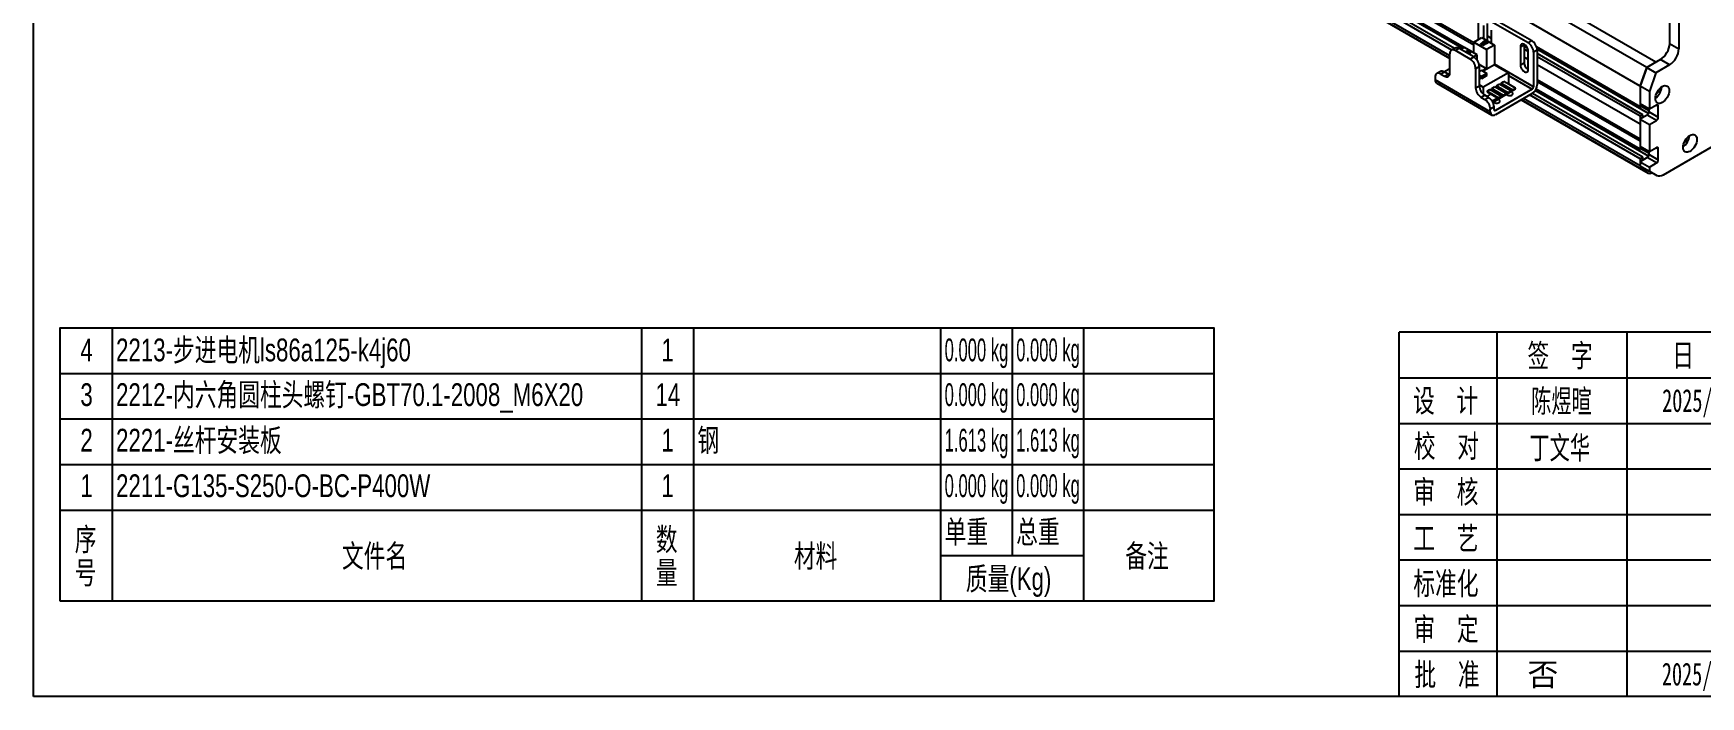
# Model space of a CAD drawing. Header units: millimetres. Extents: x 25 to 415, y 5 to 292.
# Drawn here: x 25 to 281.3, y 5 to 106.9 of the extents above; entities that cross this region are included whole.
import ezdxf
from ezdxf.enums import TextEntityAlignment as Align

# ---------------------------------------------------------------- set-up
doc = ezdxf.new("R2010")
doc.units = ezdxf.units.MM
for name, color, linetype in [('674', 7, 'Continuous'), ('Default', 7, 'Continuous'), ('DG100_DG135光电开关安', 7, 'Continuous'), ('G135底座250', 7, 'Continuous'), ('G135端盖', 7, 'Continuous'), ('图框', 7, 'Continuous')]:
    doc.layers.add(name, color=color, linetype=linetype)
doc.styles.add('MtXpl_', font='SimSun.ttf')
doc.styles.add('SEACAD_Arial', font='arial.ttf')

msp = doc.modelspace()

# ---------------------------------------------------------------- linework, layer by layer
at = {"color": 7, "linetype": 'Continuous'}
for p, q in [((37.1, 61.67), (37.1, 54.67)), ((118.48, 61.67), (118.48, 54.67)), ((126.48, 61.67), (126.48, 54.67)), ((164.48, 61.67), (164.48, 54.67)), ((175.48, 61.67), (175.48, 54.67)), ((186.48, 61.67), (186.48, 54.67)), ((29.1, 54.67), (206.48, 54.67)), ((37.1, 54.67), (37.1, 47.67)), ((118.48, 54.67), (118.48, 47.67)), ((126.48, 54.67), (126.48, 47.67)), ((164.48, 54.67), (164.48, 47.67)), ((175.48, 54.67), (175.48, 47.67)), ((186.48, 54.67), (186.48, 47.67)), ((29.1, 47.67), (206.48, 47.67)), ((37.1, 47.67), (37.1, 40.67)), ((118.48, 47.67), (118.48, 40.67)), ((126.48, 47.67), (126.48, 40.67)), ((164.48, 47.67), (164.48, 40.67)), ((175.48, 47.67), (175.48, 40.67)), ((186.48, 47.67), (186.48, 40.67)), ((29.1, 40.67), (206.48, 40.67)), ((37.1, 40.67), (37.1, 33.67)), ((118.48, 40.67), (118.48, 33.67)), ((126.48, 40.67), (126.48, 33.67)), ((164.48, 40.67), (164.48, 33.67)), ((175.48, 40.67), (175.48, 33.67)), ((186.48, 40.67), (186.48, 33.67)), ((29.1, 33.67), (206.48, 33.67)), ((37.1, 33.67), (37.1, 26.67)), ((118.48, 33.67), (118.48, 26.67)), ((126.48, 33.67), (126.48, 26.67)), ((164.48, 33.67), (164.48, 26.67)), ((175.48, 33.67), (175.48, 26.67)), ((186.48, 33.67), (186.48, 26.67)), ((37.1, 26.67), (37.1, 19.67)), ((118.48, 26.67), (118.48, 19.67)), ((126.48, 26.67), (126.48, 19.67)), ((164.48, 26.67), (175.48, 26.67)), ((164.48, 26.67), (164.48, 19.67)), ((175.48, 26.67), (186.48, 26.67)), ((186.48, 26.67), (186.48, 19.67))]:
    msp.add_line(p, q, dxfattribs=at)
msp.add_lwpolyline([(29.1, 19.67), (29.1, 61.67), (206.48, 61.67), (206.48, 19.67), (29.1, 19.67)], dxfattribs=at)
at = {"layer": '674', "color": 7, "linetype": 'Continuous'}
for p, q in [((246.46, 105.58), (247.68, 106.28)), ((246.46, 103.94), (246.46, 105.58)), ((246.46, 105.58), (248.43, 104.44)), ((247.56, 105.34), (248.13, 105.67)), ((247.56, 105.25), (247.56, 105.34)), ((247.85, 105.17), (247.56, 105.34)), ((247.85, 105.08), (247.56, 105.25)), ((247.68, 106.28), (249.64, 105.14)), ((248.42, 105.5), (247.85, 105.17)), ((248.42, 105.4), (247.85, 105.08)), ((247.85, 105.08), (247.85, 105.17)), ((247.98, 105.65), (247.98, 105.75)), ((247.98, 105.75), (248.54, 105.74)), ((248.13, 105.67), (247.98, 105.75)), ((248.04, 105.62), (247.98, 105.65)), ((248.42, 105.4), (248.42, 105.5)), ((248.56, 105.42), (248.42, 105.5)), ((248.56, 105.32), (248.42, 105.4)), ((249.64, 105.14), (248.43, 104.44)), ((248.54, 105.74), (248.56, 105.42)), ((248.56, 105.32), (248.56, 105.42)), ((249.64, 105.14), (249.64, 102.11)), ((245.05, 104.76), (244.49, 104.44)), ((247.01, 103.63), (245.05, 104.76)), ((245.24, 104), (245.5, 104.15)), ((245.35, 104.13), (245.35, 104.23)), ((245.35, 104.23), (245.91, 104.22)), ((245.5, 104.15), (245.35, 104.23)), ((245.41, 104.1), (245.35, 104.13)), ((245.79, 103.98), (245.53, 103.84)), ((245.79, 103.88), (245.62, 103.79)), ((245.79, 103.88), (245.79, 103.98)), ((245.93, 103.9), (245.79, 103.98)), ((245.93, 103.8), (245.79, 103.88)), ((245.91, 104.22), (245.93, 103.9)), ((245.93, 103.8), (245.93, 103.9)), ((247.01, 103.63), (246.46, 103.3)), ((247.01, 102.75), (247.01, 103.63)), ((248.43, 104.44), (248.43, 101.5)), ((242.02, 100.99), (242.02, 100.97)), ((242.13, 101.15), (242.79, 101.53)), ((248.43, 101.5), (247.27, 102.17)), ((247.63, 101.27), (247.32, 101.09)), ((247.63, 100.29), (247.32, 100.47)), ((247.63, 99.96), (247.32, 100.14)), ((247.63, 101.27), (248.48, 100.78)), ((248.48, 100.78), (247.63, 100.29)), ((248.48, 100.45), (247.63, 99.96)), ((247.63, 99.96), (247.63, 100.29)), ((248.43, 101.5), (247.83, 101.16)), ((249.64, 102.11), (247.91, 101.11)), ((251.78, 100.87), (247.93, 98.65)), ((248.48, 100.45), (248.48, 100.78)), ((249.64, 102.11), (251.78, 100.87)), ((251.78, 100.87), (251.78, 99.18)), ((247.32, 99.01), (247.93, 98.65)), ((247.93, 98.65), (247.93, 97.59)), ((249.08, 97.62), (248.45, 97.25)), ((248.53, 98.03), (248.95, 98.28)), ((248.53, 98.03), (248.53, 97.94)), ((248.53, 98.03), (250.28, 97.02)), ((248.53, 97.94), (250.28, 96.92)), ((250.7, 97.27), (248.95, 98.28)), ((249.24, 98.45), (249.67, 98.69)), ((249.24, 98.45), (249.24, 98.35)), ((249.24, 98.45), (251, 97.44)), ((249.24, 98.35), (251, 97.34)), ((252.85, 98.33), (249.4, 96.33)), ((249.8, 98.03), (249.59, 97.91)), ((251.42, 97.68), (249.67, 98.69)), ((249.96, 98.86), (250.39, 99.11)), ((249.96, 98.86), (249.96, 98.76)), ((249.96, 98.86), (251.72, 97.85)), ((249.96, 98.76), (251.72, 97.75)), ((250.51, 98.45), (250.31, 98.33)), ((252.14, 98.1), (250.39, 99.11)), ((250.68, 99.28), (251.11, 99.52)), ((250.68, 99.28), (250.68, 99.18)), ((250.68, 99.28), (252.44, 98.26)), ((250.68, 99.18), (252.44, 98.17)), ((251, 97.44), (251.42, 97.68)), ((251, 97.34), (251.42, 97.58)), ((251, 97.44), (251, 97.34)), ((251.23, 98.86), (251.02, 98.74)), ((252.86, 98.51), (251.11, 99.52)), ((251.38, 97.7), (251.59, 97.83)), ((251.42, 97.58), (251.42, 97.68)), ((251.72, 97.85), (252.14, 98.1)), ((251.72, 97.75), (252.14, 98)), ((251.72, 97.85), (251.72, 97.75)), ((251.78, 99.18), (251.74, 99.15)), ((251.78, 99.18), (252.85, 98.56)), ((252.1, 98.12), (252.31, 98.24)), ((252.14, 98), (252.14, 98.1)), ((252.44, 98.26), (252.86, 98.51)), ((252.44, 98.17), (252.86, 98.41)), ((252.44, 98.26), (252.44, 98.17)), ((252.82, 98.53), (252.85, 98.56)), ((252.85, 98.51), (252.85, 98.56)), ((252.85, 98.33), (252.85, 98.41)), ((252.86, 98.41), (252.86, 98.51)), ((249.3, 96.51), (250.15, 97)), ((250.28, 97.02), (250.7, 97.27)), ((250.28, 96.92), (250.7, 97.17)), ((250.28, 97.02), (250.28, 96.92)), ((250.66, 97.29), (250.87, 97.41)), ((250.7, 97.17), (250.7, 97.27))]:
    msp.add_line(p, q, dxfattribs=at)
msp.add_ellipse((242.42, 100.99), major_axis=(0.4, 0), ratio=0.57735, start_param=2.356194, end_param=3.240066, dxfattribs=at)
at = {"layer": 'Default', "color": 7, "linetype": 'Continuous'}
for p, q in [((250, 61), (250, 5)), ((270, 61), (270, 5)), ((235, 54), (295, 54)), ((235, 47), (415, 47)), ((235, 40), (295, 40))]:
    msp.add_line(p, q, dxfattribs=at)
at = {"layer": 'DG100_DG135光电开关安', "color": 7, "linetype": 'Continuous'}
for p, q in [((247.17, 105.99), (247.17, 108.93)), ((247.97, 108.13), (247.97, 106.11)), ((248.02, 109.42), (254.81, 105.5)), ((248.54, 108.46), (248.54, 105.78)), ((248.58, 109.74), (255.37, 105.82)), ((249.19, 105.41), (249.19, 107.43)), ((253.63, 104.87), (254.2, 105.19)), ((254.2, 105.19), (254.2, 102.42)), ((254.81, 105.5), (255.37, 105.82)), ((242.79, 100.85), (242.79, 103.79)), ((243.61, 104.66), (243.04, 104.33)), ((244.21, 104.6), (243.64, 104.28)), ((245.9, 102.97), (243.64, 104.28)), ((246.47, 103.3), (244.21, 104.6)), ((245.9, 102.97), (246.47, 103.3)), ((253.63, 104.87), (253.63, 102.09)), ((254.85, 101.39), (254.85, 104.17)), ((256.22, 104.35), (255.65, 104.03)), ((255.65, 104.03), (255.65, 98.71)), ((256.22, 104.35), (256.22, 99.04)), ((240.53, 100.19), (240.53, 99.78)), ((241.34, 101.07), (240.78, 100.74)), ((241.94, 101.01), (241.38, 100.68)), ((241.38, 100.68), (241.94, 100.36)), ((242.51, 100.68), (241.94, 101.01)), ((241.94, 100.36), (242.51, 100.68)), ((247.32, 101.83), (246.75, 101.5)), ((246.75, 101.5), (246.75, 98.56)), ((247.32, 98.89), (247.32, 101.83)), ((255.65, 98.71), (249.64, 102.18)), ((251.78, 100.47), (255.45, 98.35)), ((253.63, 102.09), (254.2, 102.42)), ((249.01, 94.88), (240.53, 99.78)), ((240.76, 99.28), (249.24, 94.38)), ((246.75, 98.56), (247.32, 98.89)), ((248.17, 97.42), (247.6, 97.09)), ((248.73, 97.09), (248.17, 97.42)), ((255.45, 98.35), (249.79, 95.09)), ((255.45, 97.7), (249.79, 94.43)), ((247.6, 97.09), (248.17, 96.76)), ((248.17, 96.76), (248.73, 97.09)), ((249.58, 95.62), (249.01, 95.29)), ((249.01, 94.88), (249.01, 95.29)), ((249.58, 95.21), (249.58, 95.62)), ((249.79, 95.09), (249.58, 95.21))]:
    msp.add_line(p, q, dxfattribs=at)
for centre, major_axis, start_param, end_param in [((254.24, 104.52), (0.43, -0.745), 0.785398, 3.926991), ((254.81, 104.84), (0.43, -0.745), 3.859452, 3.926991), ((254.81, 104.52), (0.6, -1.04), 0.785398, 2.356194), ((255.37, 104.84), (-0.6, 1.04), 3.926991, 5.497787), ((243.64, 103.3), (0.6, -1.04), 2.356194, 3.926991), ((244.21, 103.62), (0.6, -1.04), 2.356194, 3.141593), ((245.9, 101.99), (0.6, -1.04), 0.785398, 2.356194), ((246.47, 102.32), (-0.6, 1.04), 3.926991, 5.497787), ((241.38, 99.7), (0.6, -1.04), 2.356194, 3.926991), ((241.94, 100.03), (0.6, -1.04), 2.356194, 3.141593), ((241.94, 101.34), (-0.6, 1.04), 2.356194, 3.926991), ((242.51, 101.66), (-0.6, 1.04), 2.356194, 2.65071), ((254.24, 101.74), (-0.43, 0.745), 0.785398, 3.926991), ((254.81, 102.07), (-0.43, 0.745), 0.785398, 2.423733), ((241.3, 100.23), (0.547, 0.948), 2.356194, 3.141593), ((247.6, 98.07), (0.6, -1.04), 3.926991, 5.497787), ((248.17, 98.4), (-0.6, 1.04), 0.785398, 2.356194), ((251.98, 97.66), (-0.5, 0), 0.373881, 4.338508), ((255.45, 98.59), (-0.547, -0.948), 0.785398, 2.356194), ((255.45, 98.59), (-0.147, -0.255), 0.785398, 2.356194), ((248.17, 95.78), (0.6, -1.04), 0.785398, 2.356194), ((248.73, 96.11), (-0.6, 1.04), 3.926991, 5.497787), ((249.79, 95.33), (0.547, 0.948), 2.356194, 3.926991), ((250, 96.51), (-0.5, 0), 0.373881, 4.338508), ((249.79, 95.33), (0.147, 0.255), 2.356194, 3.926991)]:
    msp.add_ellipse(centre, major_axis=major_axis, ratio=0.57735, start_param=start_param, end_param=end_param, dxfattribs=at)
at = {"layer": 'G135底座250', "color": 7, "linetype": 'Continuous'}
for p, q in [((123.66, 171.85), (242.79, 103.07)), ((242.79, 103.08), (123.67, 171.86)), ((242.79, 103.48), (124.02, 172.06)), ((243.1, 104.37), (124.94, 172.59)), ((273.05, 101.69), (157.78, 168.24)), ((272.06, 98.83), (156.09, 165.79)), ((246.46, 105.12), (147.75, 162.11)), ((243.52, 104.61), (147.35, 160.14)), ((245.01, 104.74), (147.75, 160.89)), ((244.74, 104.58), (147.75, 160.58)), ((246.46, 105.45), (153.12, 159.34)), ((274.46, 102.51), (172.64, 161.3)), ((249.19, 106.16), (248.54, 106.53)), ((254.71, 104.68), (254.2, 104.98)), ((254.85, 104.12), (254.2, 104.49)), ((254.85, 102.89), (254.2, 103.27)), ((272.06, 95.65), (256.13, 104.85)), ((273.35, 94.59), (256.21, 104.49)), ((272.48, 94.42), (256.22, 103.81)), ((272.06, 94.18), (256.22, 103.32)), ((272.06, 92.96), (256.22, 102.1)), ((273.05, 101.69), (272.06, 98.83)), ((274.46, 102.51), (273.05, 101.69)), ((272.06, 87.65), (255.05, 97.47)), ((272.48, 87.89), (255.47, 97.71)), ((273.35, 88.06), (255.9, 98.14)), ((272.06, 89.12), (256.04, 98.37)), ((272.06, 90.67), (256.22, 99.81)), ((272.06, 90.34), (256.22, 99.49)), ((272.06, 98.83), (272.06, 95.65)), ((253.77, 96.73), (273.29, 85.46)), ((273.22, 85.51), (253.78, 96.74)), ((272.06, 86.59), (254.13, 96.94)), ((272.06, 95.65), (272.44, 95.87)), ((273.42, 95), (272.17, 95.71)), ((273.42, 95.03), (272.2, 95.73)), ((272.48, 94.42), (272.06, 94.18)), ((272.06, 94.18), (272.06, 92.96)), ((272.48, 93.98), (272.48, 94.42)), ((273.13, 94.36), (272.48, 93.98)), ((272.06, 90.34), (272.06, 89.12)), ((272.06, 89.12), (272.44, 89.34)), ((272.48, 87.89), (272.06, 87.65)), ((272.06, 87.65), (272.06, 86.59)), ((273.42, 88.46), (272.17, 89.18)), ((273.42, 88.5), (272.2, 89.2)), ((272.48, 87.45), (272.48, 87.89)), ((273.13, 87.83), (272.48, 87.45)), ((272.06, 86.59), (273.22, 85.51)), ((273.89, 85.52), (273.9, 85.52))]:
    msp.add_line(p, q, dxfattribs=at)
msp.add_ellipse((273.89, 86.5), major_axis=(0.6, 1.04), ratio=0.57735, start_param=3.01189, end_param=3.926991, dxfattribs=at)
at = {"layer": 'G135端盖', "color": 7, "linetype": 'Continuous'}
for p, q in [((276.58, 109.44), (276.58, 105.37)), ((278, 108.63), (278, 104.55)), ((276.58, 105.37), (278, 104.55)), ((275.17, 102.92), (273.05, 101.69)), ((276.58, 102.1), (275.17, 102.92)), ((275.61, 85.21), (309.8, 104.95)), ((272.06, 98.83), (273.05, 101.69)), ((273.05, 101.69), (274.46, 100.87)), ((274.46, 100.87), (273.47, 98.02)), ((276.58, 102.1), (274.46, 100.87)), ((273.47, 98.02), (272.06, 98.83)), ((272.06, 98.83), (272.06, 96.09)), ((273.47, 98.02), (273.47, 95.27)), ((273.47, 95.27), (272.06, 96.09)), ((273.42, 94.85), (273.42, 95.31)), ((273.42, 94.85), (274.83, 94.03)), ((274.55, 95.89), (273.47, 95.27)), ((274.83, 95.73), (274.55, 95.89)), ((274.83, 94.03), (274.83, 95.73)), ((273.13, 94.36), (272.06, 93.74)), ((272.06, 93.74), (273.47, 92.92)), ((272.06, 93.74), (272.06, 89.56)), ((274.55, 93.54), (273.13, 94.36)), ((273.47, 92.92), (274.55, 93.54)), ((273.47, 92.92), (273.47, 88.74)), ((273.47, 88.74), (272.06, 89.56)), ((273.13, 87.83), (272.06, 87.21)), ((272.06, 87.21), (272.06, 86.59)), ((272.06, 87.21), (273.47, 86.39)), ((274.55, 87.01), (273.13, 87.83)), ((273.42, 88.32), (273.42, 88.77)), ((273.42, 88.32), (274.83, 87.5)), ((274.55, 89.36), (273.47, 88.74)), ((274.83, 89.2), (274.55, 89.36)), ((274.83, 87.5), (274.83, 89.2)), ((272.06, 86.59), (273.47, 85.77)), ((273.47, 86.39), (274.55, 87.01)), ((273.47, 86.39), (273.47, 85.77)), ((273.47, 85.77), (274.61, 85.11))]:
    msp.add_line(p, q, dxfattribs=at)
for centre, major_axis, start_param, end_param in [((275.17, 104.55), (-1, -1.73), 0.785398, 2.356194), ((276.58, 103.73), (1, 1.73), 3.926991, 5.497787), ((274.32, 98.18), (0.75, 1.3), 3.9961, 5.428678), ((274.32, 98.18), (0.45, 0.779), 4.269519, 5.155259), ((273.13, 94.69), (-0.2, -0.346), 0.785398, 2.356194), ((274.55, 95.57), (-0.2, -0.346), 2.356194, 3.926991), ((274.55, 93.87), (0.2, 0.346), 3.926991, 5.497787), ((278.56, 90.67), (0.75, 1.3), 3.9961, 5.428678), ((278.56, 90.67), (0.45, 0.779), 4.269519, 5.155259), ((273.13, 88.15), (-0.2, -0.346), 0.785398, 2.356194), ((274.55, 89.04), (-0.2, -0.346), 2.356194, 3.926991), ((274.55, 87.34), (0.2, 0.346), 3.926991, 5.497787), ((275.61, 86.84), (-1, -1.73), 0, 0.785398)]:
    msp.add_ellipse(centre, major_axis=major_axis, ratio=0.57735, start_param=start_param, end_param=end_param, dxfattribs=at)
for centre in [(275.45, 97.53), (279.7, 90.02)]:
    msp.add_ellipse(centre, major_axis=(0.75, 1.3), ratio=0.57735, dxfattribs=at)
at = {"layer": '图框', "color": 7, "linetype": 'Continuous'}
for p, q in [((25, 5), (25, 292)), ((415, 61), (235, 61)), ((235, 5), (235, 61)), ((235, 5), (235, 54)), ((235, 33), (295, 33)), ((235, 26), (295, 26)), ((235, 19), (415, 19)), ((235, 12), (295, 12)), ((415, 5), (25, 5))]:
    msp.add_line(p, q, dxfattribs=at)

# ---------------------------------------------------------------- texts
at = {"color": 7, "linetype": 'Continuous', "style": 'SEACAD_Arial'}
for s, width, p in [('4', 0.7, (32.23, 60.03)), ('2213-步进电机ls86a125-k4j60', 0.7, (37.72, 60.03)), ('1', 0.7, (121.57, 60.03)), ('0.000 kg', 0.522, (165.11, 60.03)), ('0.000 kg', 0.522, (176.11, 60.03)), ('3', 0.7, (32.23, 53.16)), ('2212-内六角圆柱头螺钉-GBT70.1-2008_M6X20', 0.7, (37.72, 53.16)), ('14', 0.7, (120.66, 53.16)), ('0.000 kg', 0.522, (165.11, 53.16)), ('0.000 kg', 0.522, (176.11, 53.16)), ('2', 0.7, (32.23, 46.16)), ('2221-丝杆安装板', 0.7, (37.72, 46.16)), ('1', 0.7, (121.57, 46.16)), ('钢', 0.7, (127.11, 46.16)), ('1.613 kg', 0.522, (165.11, 46.16)), ('1.613 kg', 0.522, (176.11, 46.16)), ('1', 0.7, (32.23, 39.16)), ('2211-G135-S250-O-BC-P400W', 0.7, (37.72, 39.16)), ('1', 0.7, (121.57, 39.16)), ('0.000 kg', 0.522, (165.11, 39.16)), ('0.000 kg', 0.522, (176.11, 39.16)), ('序', 0.7, (31.37, 30.93)), ('数', 0.7, (120.71, 30.93)), ('单重', 0.7, (165.11, 32.08)), ('总重', 0.7, (176.11, 32.08)), ('文件名', 0.7, (72.45, 28.37)), ('材料', 0.7, (141.93, 28.37)), ('备注', 0.7, (192.88, 28.37)), ('号', 0.7, (31.37, 25.81)), ('量', 0.7, (120.71, 25.81)), ('质量(Kg)', 0.7, (168.37, 24.87))]:
    msp.add_text(s, height=3.5, dxfattribs=dict(at, width=width)).set_placement(p, align=Align.TOP_LEFT)
at = {"layer": '图框', "color": 7, "style": 'MtXpl_', "width": 0.7}
for s, p in [('签  字', (254.72, 55.67)), ('日  期', (276.99, 55.73)), ('设  计', (237.13, 48.73)), ('校  对', (237.25, 41.76)), ('审  核', (237.16, 34.74)), ('工  艺', (237.17, 27.58)), ('标准化', (237.17, 20.66)), ('审  定', (237.19, 13.64)), ('批  准', (237.34, 6.65))]:
    msp.add_text(s, height=3.5, dxfattribs=at).set_placement(p)
at = {"layer": '图框', "color": 7, "linetype": 'Continuous', "char_height": 3.5, "attachment_point": 2}
for s, insert in [('{\\pxsm0.9;\\f宋体|b0||i0||c0|p34;\\W0.6507936508;陈煜暄\\P}', (259.94, 52.18)), ('{\\pxsm0.9;\\f宋体|b0||i0||c0|p34;\\W0.6507936508;2025/9/10\\P}', (282.4, 52.26)), ('{\\pxsm0.9;\\f宋体|b0||i0||c0|p34;\\W0.6507936508;丁文华\\P}', (259.68, 45.01)), ('{\\pxsm0.9;\\f宋体|b0||i0||c0|p34;\\W1.;否\\P}', (257.09, 10.15)), ('{\\pxsm0.9;\\f宋体|b0||i0||c0|p34;\\W0.6507936508;2025/9/10\\P}', (282.36, 10.22))]:
    msp.add_mtext(s, dxfattribs=dict(at, insert=insert))

doc.saveas('drawing.dxf')
